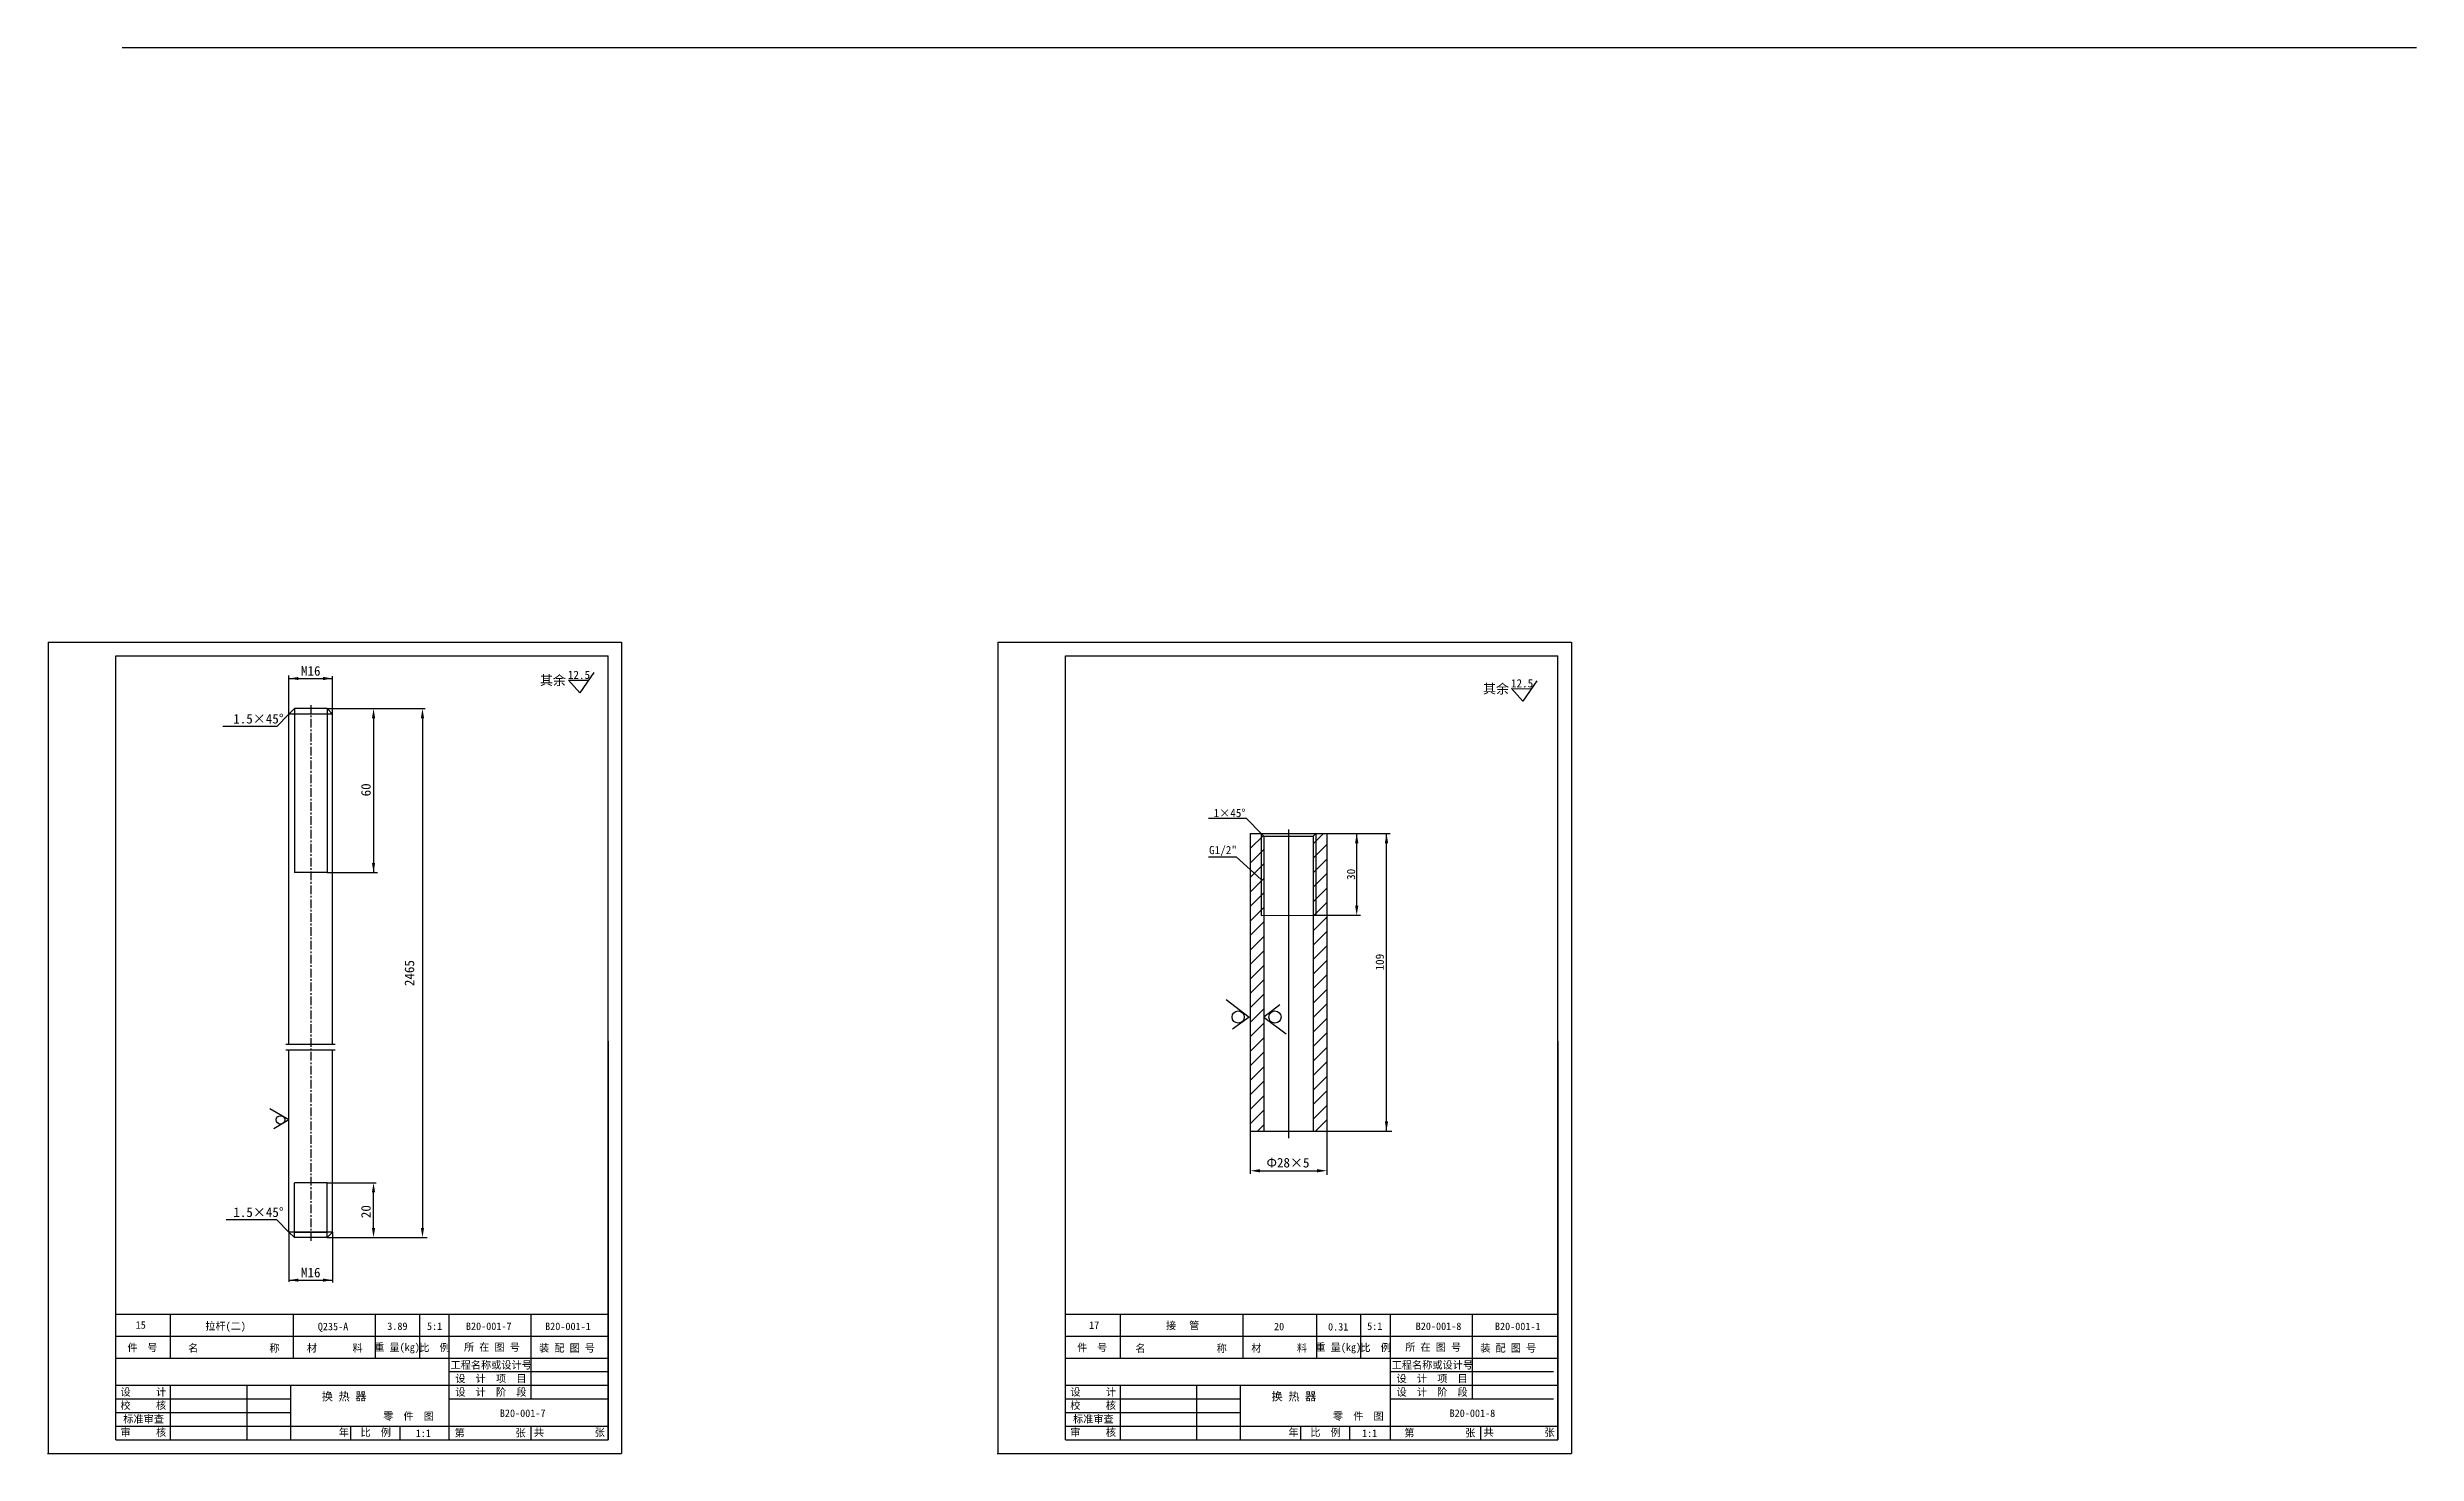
# Model space of a CAD drawing. Extents: x -6305 to 2454, y -6155 to 5940.
# Drawn here: x -1883 to 2454, y -6155 to -3582 of the extents above; entities that cross this region are included whole.
import ezdxf

# ---------------------------------------------------------------- set-up
doc = ezdxf.new("R2010")
doc.units = 0
doc.header["$LTSCALE"] = 50
doc.header["$MEASUREMENT"] = 0
doc.linetypes.add('CENTER', pattern=[50.8, 31.75, -6.35, 6.35, -6.35])
doc.layers.get('0').update_dxf_attribs({"linetype": 'CONTINUOUS'})
doc.styles.get("Standard").update_dxf_attribs({"font": 'SIMFANG.TTF'})
doc.styles.add('style1', font='SIMFANG.TTF')
doc.styles.add('yu', font='SIMKAI.TTF')
pattern_1 = [(45, (7205.315, -44035.12), (-13.258252, 13.258252), [])]

msp = doc.modelspace()

# ---------------------------------------------------------------- hatches: boundary and pattern name
h = msp.add_hatch()
h.set_pattern_fill('ANSI31', color=4, scale=150, style=0)
h.set_pattern_definition(pattern_1)
h.paths.add_polyline_path([(338.7, -5020.3), (338.7, -5020.3), (318.7, -5020.3), (318.7, -5086.2), (338.7, -5104.4)])
h.paths.add_polyline_path([(458.7, -5020.3), (438.7, -5020.3), (438.7, -5020.3), (438.7, -5170.2), (458.7, -5170.2)])
h.paths.add_polyline_path([(438.7, -5020.3), (433.7, -5025.1), (433.7, -5170.2), (438.7, -5170.2)])
h.paths.add_polyline_path([(343.7, -5025.1), (338.7, -5020.3), (338.7, -5170.3), (343.7, -5170.3)])
h = msp.add_hatch()
h.set_pattern_fill('ANSI31', color=4, scale=150, style=0)
h.set_pattern_definition(pattern_1)
h.paths.add_polyline_path([(318.7, -5565.3), (343.7, -5565.3), (343.7, -5170.3), (338.7, -5170.3), (338.7, -5104.4), (318.7, -5086.2)])
h = msp.add_hatch()
h.set_pattern_fill('ANSI31', color=4, scale=150, style=0)
h.set_pattern_definition(pattern_1)
h.paths.add_polyline_path([(433.7, -5565.3), (458.7, -5565.3), (458.7, -5170.2), (438.7, -5170.2), (438.7, -5170.2), (433.7, -5170.2)])

# ---------------------------------------------------------------- linework, layer by layer
at = {"color": 2}
for p, q in [((-1746.4, -3581.7), (2453.6, -3581.7)), ((-1882, -4670.5), (-1882, -6155.5)), ((-1882, -4670.5), (-832, -4670.5)), ((-832, -4670.5), (-832, -6155.5)), ((-143.4, -4670.5), (-143.4, -6155.5)), ((-143.4, -4670.5), (906.6, -4670.5)), ((906.6, -4670.5), (906.6, -6155.5)), ((-883.1, -4725.8), (-908.8, -4762.8)), ((-929.4, -4739.9), (-892.9, -4739.9)), ((-929.4, -4739.9), (-908.8, -4762.8)), ((796.9, -4755.3), (833.4, -4755.4)), ((796.9, -4755.3), (817.5, -4778.2)), ((843.2, -4741.3), (817.5, -4778.2)), ((-1758.2, -5940.5), (-857, -5940.5)), ((-1658.2, -5900.5), (-1658.2, -5980.5)), ((-1433.2, -5900.5), (-1433.2, -5980.5)), ((-1283.2, -5900.5), (-1283.2, -5980.5)), ((-1202.3, -5900.5), (-1202.3, -5980.5)), ((-1148.2, -5900.5), (-1148.2, -6130.5)), ((-998.2, -5901.2), (-998.2, -5981.2)), ((-19.7, -5940.5), (881.6, -5940.5)), ((80.3, -5900.5), (80.3, -5980.5)), ((305.3, -5900.5), (305.3, -5980.5)), ((439.6, -5900.5), (439.6, -5980.5)), ((520.6, -5900.5), (520.6, -5980.5)), ((574.6, -5900.5), (574.6, -6130.5)), ((724.6, -5901.2), (724.6, -5981.2)), ((-998.2, -5980.5), (-998.2, -6055.5)), ((724.6, -5980.5), (724.6, -6055.5)), ((-1148.2, -6005.5), (-857, -6005.5)), ((574.6, -6005.5), (873.7, -6005.5)), ((-1758.2, -6030.5), (-857, -6030.5)), ((-1758.2, -6055.5), (-1438.2, -6055.5)), ((-1658.2, -6030.5), (-1658.2, -6130.5)), ((-1518.2, -6030.5), (-1518.2, -6130.5)), ((-1438.2, -6030.5), (-1438.2, -6130.5)), ((-1148.2, -6055.5), (-857, -6055.5)), ((-19.7, -6030.5), (881.6, -6030.5)), ((-19.7, -6055.5), (300.3, -6055.5)), ((80.3, -6030.5), (80.3, -6130.5)), ((220.3, -6030.5), (220.3, -6130.5)), ((300.3, -6030.5), (300.3, -6130.5)), ((574.6, -6055.5), (873.7, -6055.5)), ((-1758.2, -6080.5), (-1438.2, -6080.5)), ((-1758.2, -6105.5), (-857, -6105.5)), ((-1328.2, -6105.5), (-1328.2, -6130.5)), ((-1238.2, -6105.5), (-1238.2, -6130.5)), ((-998.2, -6105.5), (-998.2, -6130.5)), ((-19.7, -6080.5), (300.3, -6080.5)), ((-19.7, -6105.5), (881.6, -6105.5)), ((410.3, -6105.5), (410.3, -6130.5)), ((500.3, -6105.5), (500.3, -6130.5)), ((740.3, -6105.5), (740.3, -6130.5)), ((-1883.2, -6155.5), (-832, -6155.5)), ((-144.7, -6155.5), (906.6, -6155.5))]:
    msp.add_line(p, q, dxfattribs=at)
at = {"color": 1}
for p, q in [((-1758.2, -6130.5), (-1758.2, -4695.5)), ((-1758.2, -4695.5), (-857, -4695.5)), ((-857, -6130.5), (-857, -4695.5)), ((-19.7, -6130.5), (-19.7, -4695.5)), ((-19.7, -4695.5), (881.6, -4695.5)), ((881.6, -6130.5), (881.6, -4695.5)), ((-1441.1, -4802), (-1431.1, -4792)), ((-1441.1, -5406.2), (-1441.1, -4802)), ((-1361.1, -4802), (-1441.1, -4802)), ((-1371.1, -4792), (-1431.1, -4792)), ((-1361.1, -4802), (-1371.1, -4792)), ((-1361.1, -5406.2), (-1361.1, -4802)), ((318.7, -5020.3), (318.7, -5565.3)), ((318.7, -5020.3), (338.7, -5020.3)), ((338.7, -5020.3), (343.7, -5025.1)), ((338.7, -5020.3), (438.7, -5020.3)), ((343.7, -5025.1), (343.7, -5565.3)), ((343.7, -5025.1), (433.7, -5025.1)), ((438.7, -5020.3), (433.7, -5025.1)), ((433.7, -5025.1), (433.7, -5565.3)), ((438.7, -5020.3), (458.7, -5020.3)), ((458.7, -5020.3), (458.7, -5565.3)), ((-1371.1, -5092), (-1431.1, -5092)), ((338.7, -5170.3), (438.7, -5170.2)), ((-1441.1, -5749.9), (-1441.1, -5416.2)), ((-1361.1, -5749.9), (-1361.1, -5416.2)), ((-857, -5400.5), (-857, -6130.5)), ((-857, -5400.5), (-857, -6130.5)), ((-857, -5400.5), (-857, -6130.5)), ((-857, -5400.5), (-857, -6130.5)), ((-857, -5400.5), (-857, -6130.5)), ((881.6, -5400.5), (881.6, -6130.5)), ((881.6, -5400.5), (881.6, -6130.5)), ((881.6, -5400.5), (881.6, -6130.5)), ((881.6, -5400.5), (881.6, -6130.5)), ((881.6, -5400.5), (881.6, -6130.5)), ((318.7, -5565.3), (458.7, -5565.3)), ((-1371.1, -5659.9), (-1431.1, -5659.9)), ((-1441.1, -5749.9), (-1431.1, -5759.9)), ((-1361.1, -5749.9), (-1441.1, -5749.9)), ((-1431.1, -5749.9), (-1371.1, -5749.9)), ((-1371.1, -5759.9), (-1431.1, -5759.9)), ((-1361.1, -5749.9), (-1371.1, -5759.9)), ((-1758.2, -5900.5), (-857, -5900.5)), ((-19.7, -5900.5), (881.6, -5900.5)), ((-1758.2, -5980.5), (-857, -5980.5)), ((-19.7, -5980.5), (881.6, -5980.5)), ((-1758.2, -6130.5), (-857, -6130.5)), ((-1758.2, -6130.5), (-857, -6130.5)), ((-1758.2, -6130.5), (-857, -6130.5)), ((-1758.2, -6130.5), (-857, -6130.5)), ((-1758.2, -6130.5), (-857, -6130.5)), ((-19.7, -6130.5), (881.6, -6130.5)), ((-19.7, -6130.5), (881.6, -6130.5)), ((-19.7, -6130.5), (881.6, -6130.5)), ((-19.7, -6130.5), (881.6, -6130.5)), ((-19.7, -6130.5), (881.6, -6130.5))]:
    msp.add_line(p, q, dxfattribs=at)
at = {"color": 4}
for p, q in [((-1441.1, -4802), (-1441.1, -4731.1)), ((-1441.1, -4736.8), (-1361.1, -4736.8)), ((-1361.1, -4802), (-1361.1, -4732.8)), ((-1441.1, -4802), (-1463.5, -4824.4)), ((-1431.1, -4792), (-1431.1, -5092)), ((-1371.1, -4792), (-1281.2, -4792)), ((-1371.1, -4792), (-1191.6, -4792)), ((-1371.1, -4792), (-1371.1, -5092)), ((-1286.2, -4809.5), (-1286.2, -5092)), ((-1196.6, -4809.5), (-1196.6, -5742.4)), ((-1463.5, -4824.4), (-1562.3, -4824.4)), ((-1371.1, -5092), (-1279, -5092)), ((-1447, -5416.2), (-1356.4, -5416.2)), ((-1446.7, -5406.2), (-1356.2, -5406.2)), ((-1441.1, -5544.7), (-1475.9, -5524.6)), ((-1441.1, -5544.7), (-1469, -5560.8)), ((-1431.1, -5759.9), (-1431.1, -5659.9)), ((-1371.1, -5659.9), (-1281.1, -5659.9)), ((-1371.1, -5759.9), (-1371.1, -5659.9)), ((-1286.2, -5742.4), (-1286.2, -5677.4)), ((-1463.4, -5727.5), (-1555.8, -5727.5)), ((-1441.1, -5749.9), (-1463.4, -5727.5)), ((-1441.1, -5749.9), (-1441.1, -5841)), ((-1371.1, -5759.9), (-1281.1, -5759.9)), ((-1371.1, -5759.9), (-1188.1, -5759.9)), ((-1361.1, -5749.9), (-1361.1, -5842.4)), ((-1441.1, -5838), (-1361.1, -5838))]:
    msp.add_line(p, q, dxfattribs=at)
at = {"color": 2, "linetype": 'CENTER', "ltscale": 0.01}
msp.add_line((-1401.1, -4785.4), (-1401.1, -5766), dxfattribs=at)
at = {"color": 4, "linetype": 'ByBlock'}
for p, q in [((311.9, -4993.3), (241.9, -4993.3)), ((311.9, -4993.3), (338.7, -5020.3)), ((338.7, -5020.3), (338.7, -5170.3)), ((438.7, -5020.3), (438.7, -5170.2)), ((458.7, -5020.3), (574.9, -5020.3)), ((513.5, -5161.3), (513.5, -5020.3)), ((568, -5565.3), (568, -5020.3)), ((242.3, -5062.9), (292.9, -5062.9)), ((292.9, -5062.9), (338.7, -5104.4)), ((438.7, -5170.2), (520.4, -5170.1)), ((274.6, -5324.6), (316.7, -5356.4)), ((372.9, -5333.9), (343.7, -5356.4)), ((316.7, -5356.4), (286.3, -5378.8)), ((343.7, -5356.4), (384.1, -5387.3)), ((318.7, -5565.3), (318.7, -5643.3)), ((458.7, -5565.3), (577.8, -5565.3)), ((458.7, -5565.3), (458.7, -5645.2)), ((327.7, -5637.8), (449.7, -5637.8))]:
    msp.add_line(p, q, dxfattribs=at)
at = {"color": 3, "linetype": 'CENTER', "ltscale": 0.7}
msp.add_line((388.7, -5012.9), (388.7, -5578.2), dxfattribs=at)
at = {"color": 4, "linetype": 'ByBlock'}
for centre in [(296.5, -5356.4), (363.9, -5356.4)]:
    msp.add_circle(centre, 11.2, dxfattribs=at)
at = {"color": 4}
msp.add_circle((-1456.6, -5544.7), 7.75, dxfattribs=at)
for points in [[(-1423.6, -4733.9), (-1423.6, -4739.7), (-1441.1, -4736.8)], [(-1378.6, -4733.9), (-1378.6, -4739.7), (-1361.1, -4736.8)], [(-1289.1, -4809.5), (-1283.3, -4809.5), (-1286.2, -4792)], [(-1199.6, -4809.5), (-1193.7, -4809.5), (-1196.6, -4792)], [(-1289.1, -5074.5), (-1283.3, -5074.5), (-1286.2, -5092)], [(-1289.1, -5677.4), (-1283.3, -5677.4), (-1286.2, -5659.9)], [(-1289.1, -5742.4), (-1283.3, -5742.4), (-1286.2, -5759.9)], [(-1199.6, -5742.4), (-1193.7, -5742.4), (-1196.6, -5759.9)], [(-1423.6, -5835.1), (-1423.6, -5840.9), (-1441.1, -5838)], [(-1378.6, -5835.1), (-1378.6, -5840.9), (-1361.1, -5838)]]:
    msp.add_solid(points, dxfattribs=at)
at = {"color": 4, "linetype": 'ByBlock'}
for points in [[(510.5, -5038.3), (516.5, -5038.3), (513.5, -5020.3)], [(565, -5038.3), (571, -5038.3), (568, -5020.3)], [(510.5, -5152.5), (516.5, -5152.5), (513.5, -5170.5)], [(565, -5547.3), (571, -5547.3), (568, -5565.3)], [(336.7, -5634.8), (336.7, -5640.8), (318.7, -5637.8)], [(440.7, -5634.8), (440.7, -5640.8), (458.7, -5637.8)]]:
    msp.add_solid(points, dxfattribs=at)

# ---------------------------------------------------------------- texts
at = {"color": 2}
for s, height, p in [('15', 13.65, (-1721.6, -5926.9)), ('拉杆(二)', 13.65, (-1594.2, -5928.9)), ('Q235-A ', 13.65, (-1388.2, -5929.7)), ('3.89', 13.65, (-1261.1, -5929.1)), ('5:1', 13.65, (-1188.4, -5929.1)), ('B20-001-7', 13.65, (-1117.1, -5929.2)), ('B20-001-1', 13.65, (-972.1, -5929.4)), ('17', 13.65, (23.6, -5927.2)), ('20', 13.65, (362.1, -5929.7)), ('0.31', 13.65, (461, -5930.2)), ('5:1', 13.65, (532.6, -5929.1)), ('B20-001-8', 13.65, (621.5, -5929.2)), ('B20-001-1', 13.65, (766.5, -5929.4)), ('件', 13.6, (-1736.7, -5968.3)), ('号', 13.6, (-1700.4, -5968.3)), ('名              称', 13.648, (-1625.5, -5969.1)), ('材       料', 13.65, (-1408.3, -5969.1)), ('重 量(kg)', 13.65, (-1285, -5967.6)), ('比  例', 13.65, (-1202.6, -5968.3)), ('工程名称或设计号', 13.65, (-1145.3, -6000.1)), ('所 在 图 号', 13.65, (-1120.6, -5967.4)), ('装 配 图 号', 13.65, (-983.1, -5969.1)), ('件', 13.6, (1.8, -5968.3)), ('号', 13.6, (38.2, -5968.3)), ('名              称', 13.648, (108.5, -5969.7)), ('材       料', 13.65, (320.5, -5969.1)), ('重 量(kg)', 13.65, (437.9, -5967.6)), ('比  例', 13.65, (520.2, -5968.3)), ('工程名称或设计号', 13.65, (577.5, -6000.1)), ('所 在 图 号', 13.65, (602.3, -5967.4)), ('装 配 图 号', 13.65, (739.7, -5969.1)), ('设  计  项  目', 13.65, (-1136.4, -6024.9)), ('设  计  项  目', 13.65, (586.4, -6024.9)), ('校     核', 13.65, (-1749.4, -6074)), ('设     计', 13.65, (-1749.3, -6049.6)), (' 换 热 器', 15, (-1391.2, -6058.4)), ('设  计  阶  段', 13.65, (-1136.4, -6049.7)), ('校     核', 13.65, (-10.8, -6074)), ('设     计', 13.65, (-10.7, -6049.6)), (' 换 热 器', 15, (347.4, -6058.4)), ('设  计  阶  段', 13.65, (586.4, -6049.7)), ('审     核', 13.65, (-1749.4, -6123.4)), ('标准审查', 13.65, (-1744.3, -6098.9)), ('年', 13.6, (-1350, -6123.4)), ('比  例', 13.65, (-1310.1, -6123.4)), ('零  件  图', 13.65, (-1268.7, -6093.7)), ('1:1', 13.65, (-1209, -6125)), ('第          张', 13.648, (-1137.9, -6124.4)), ('B20-001-7', 13.65, (-1055, -6088.4)), ('共          张', 13.648, (-992.8, -6123.4)), ('审     核', 13.65, (-10.8, -6123.4)), ('标准审查', 13.65, (-5.8, -6098.9)), ('年', 13.6, (388.6, -6123.4)), ('比  例', 13.65, (428.5, -6123.4)), ('零  件  图', 13.65, (469.9, -6093.7)), ('1:1', 13.65, (523.2, -6125)), ('第          张', 13.648, (600.6, -6124.4)), ('B20-001-8', 13.65, (683.5, -6088.4)), ('共          张', 13.648, (745.7, -6123.4))]:
    msp.add_text(s, height=height, dxfattribs=at).set_placement(p)
at = {"color": 4, "char_height": 17.5, "attachment_point": 5}
for s, insert, style in [('M16', (-1401.1, -4723), 'style1'), ('1.5×45°', (-1496.9, -4810.6), 'style1'), ('Φ28×5', (387.7, -5623.3), 'yu'), ('1.5×45°', (-1496.8, -5713.8), 'style1'), ('M16', (-1401.1, -5824.2), 'style1')]:
    msp.add_mtext(s, dxfattribs=dict(at, insert=insert, style=style))
at = {"color": 4, "linetype": 'ByBlock', "char_height": 15, "attachment_point": 5, "style": 'style1'}
for insert in [(-910.2, -4730.2), (816.2, -4745.7)]:
    msp.add_mtext('{\\fFangSong_GB2312|b0|i0|c134|p49;12.5}', dxfattribs=dict(at, insert=insert))
at = {"color": 2, "attachment_point": 5}
for s, insert, char_height, style in [('其余', (-957.9, -4741), 17.49, 'style1'), ('其余', (768.5, -4756.5), 17.49, 'style1'), ('接 {\\fArial|b0|i0|c0|p32; } 管  ', (194.9, -5921.8), 13.648, 'yu')]:
    msp.add_mtext(s, dxfattribs=dict(at, insert=insert, char_height=char_height, style=style))
at = {"color": 4, "char_height": 17.5, "attachment_point": 5, "rotation": 90, "style": 'style1'}
for s, insert in [('60', (-1300, -4940.6)), ('2465', (-1220.4, -5276)), ('20', (-1300, -5712.6))]:
    msp.add_mtext(s, dxfattribs=dict(at, insert=insert))
at = {"color": 4, "linetype": 'ByBlock', "char_height": 15, "attachment_point": 5}
for s, insert in [('{\\fKaiTi_GB2312|b0|i0|c134|p49;1×45°}', (280.6, -4983.1)), ('{\\fKaiTi_GB2312|b0|i0|c134|p49;G1/2"}', (268.8, -5052.6))]:
    msp.add_mtext(s, dxfattribs=dict(at, insert=insert))
at = {"color": 4, "linetype": 'ByBlock', "insert": (503.1, -5095.3), "char_height": 15, "attachment_point": 5, "rotation": 90}
msp.add_mtext('{\\fKaiTi_GB2312|b0|i0|c134|p49;30}', dxfattribs=at)
at = {"color": 4, "linetype": 'ByBlock', "insert": (555.7, -5256), "char_height": 15, "attachment_point": 5, "rotation": 90, "style": 'style1'}
msp.add_mtext('109', dxfattribs=at)

doc.saveas('drawing.dxf')
